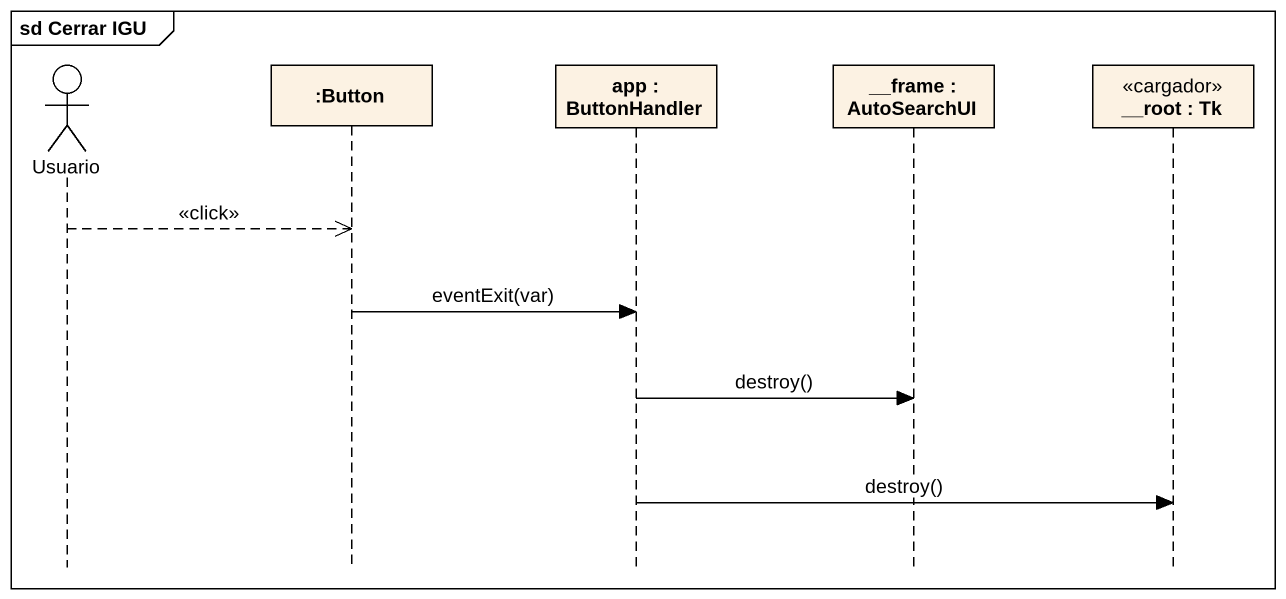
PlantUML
@startuml
mainframe sd Cerrar IGU
hide footbox
actor Usuario
participant ":Button" as Button
participant "app : ButtonHandler" as app
participant "__frame : AutoSearchUI" as frame_
participant "__root : Tk" as root <<cargador>>

Usuario -->> Button : <<click>>
Button -> app : eventExit(var)
app -> frame_ : destroy()
app -> root : destroy()
@enduml
